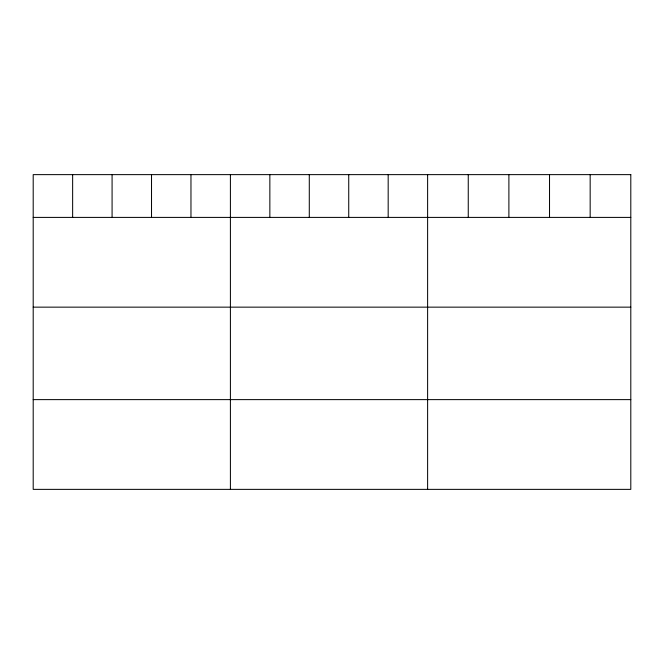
<?xml version="1.0" encoding="UTF-8"?>
<svg xmlns="http://www.w3.org/2000/svg" width="664" height="664" viewBox="0 0 664 664"><rect width="100%" height="100%" fill="white"/><g stroke="black" fill="none" stroke-linecap="round" stroke-linejoin="round"><path stroke-width="1" d="M33.2 217.402L630.8 217.402M33.2 307.15L630.8 307.15M33.2 399.62L630.8 399.62M590.163 174.632L590.163 217.402M549.526 174.632L549.526 217.402M508.89 174.632L508.89 217.402M468.253 174.632L468.253 217.402M427.616 174.632L427.616 489.368M388.174 174.632L388.174 217.402M348.733 174.632L348.733 217.402M309.291 174.632L309.291 217.402M269.85 174.632L269.85 217.402M230.408 174.632L230.408 489.368M190.966 174.632L190.966 217.402M151.525 174.632L151.525 217.402M112.083 174.632L112.083 217.402M72.642 174.632L72.642 217.402M630.8 174.632L33.2 174.632L33.2 489.368L630.8 489.368L630.8 174.632"/></g></svg>
